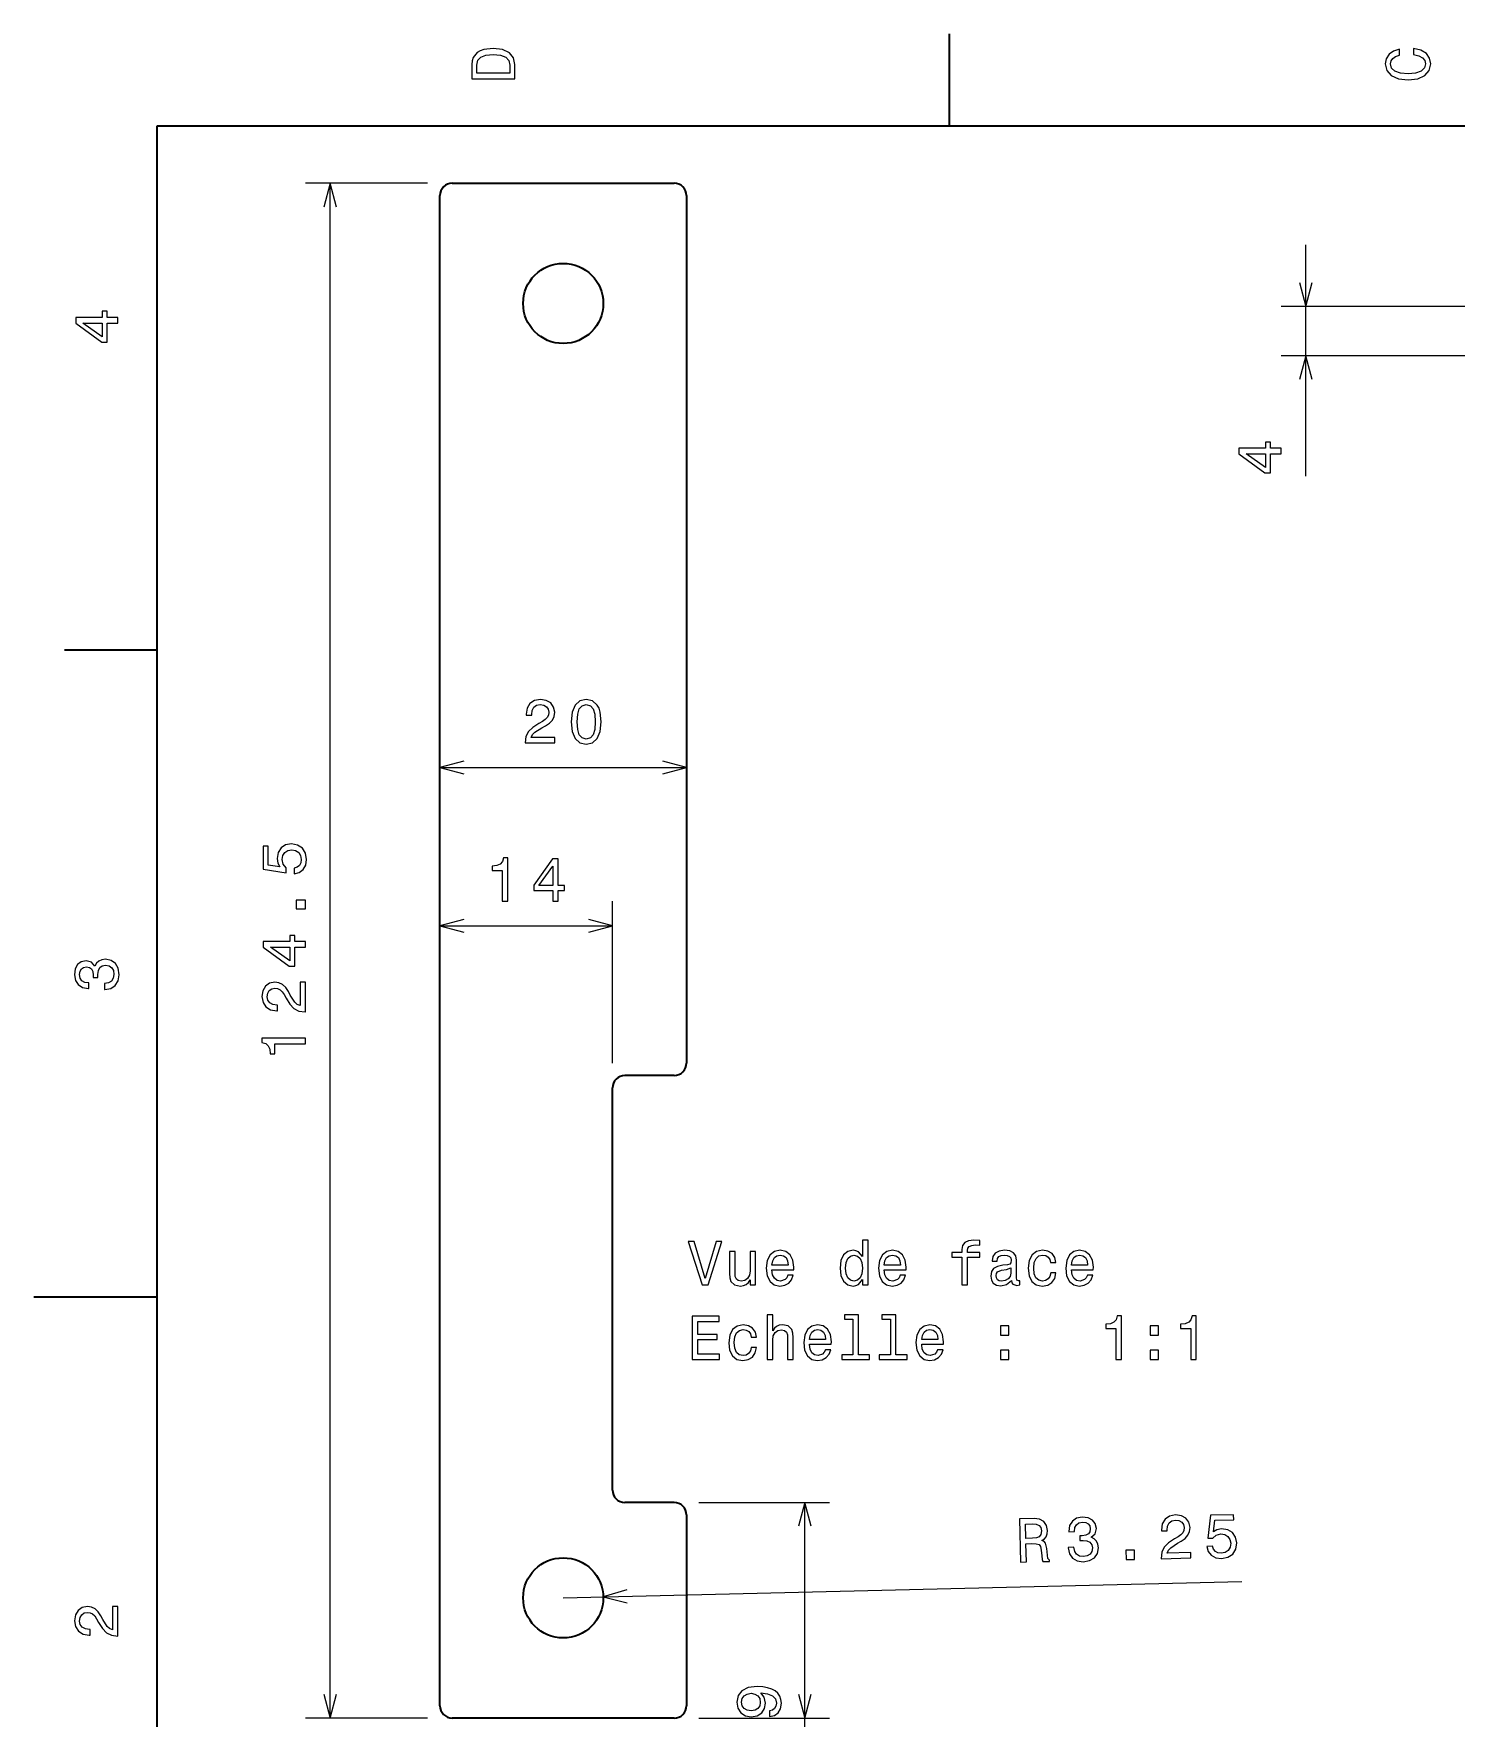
# Model space of a CAD drawing. Extents: x 0 to 297, y 0 to 210.
# Drawn here: x 0 to 115.4, y 70.9 to 207.5 of the extents above; entities that cross this region are included whole.
import ezdxf

# ---------------------------------------------------------------- set-up
doc = ezdxf.new("R2010")
doc.units = 0

msp = doc.modelspace()

# ---------------------------------------------------------------- linework, layer by layer
at = {"color": 7, "lineweight": 35, "ltscale": 0.1875}
for p, q in [((74.300003, 200), (74.300003, 207.5)), ((10, 157.5), (2.5, 157.5))]:
    msp.add_line(p, q, dxfattribs=at)
at = {"color": 7, "lineweight": 35}
for p, q in [((287, 200), (10, 200)), ((10, 200), (10, 10)), ((32.954124, 71.870773), (32.954124, 194.370773)), ((52.954124, 194.370773), (52.954124, 123.997772)), ((46.954124, 89.356773), (46.954124, 121.997772))]:
    msp.add_line(p, q, dxfattribs=at)
at = {"color": 7, "lineweight": 13, "ltscale": 0.247845}
for p, q in [((31.954124, 195.370773), (22.040339, 195.370773)), ((31.954124, 70.870773), (22.040339, 70.870773))]:
    msp.add_line(p, q, dxfattribs=at)
at = {"color": 7, "lineweight": 13}
for p, q in [((24.040339, 70.870773), (24.040339, 195.370773)), ((132.817474, 185.374619), (101.189659, 185.374619)), ((132.817474, 181.374619), (101.189659, 181.374619)), ((32.954124, 147.97171), (52.954124, 147.97171)), ((62.551071, 55.746384), (62.551071, 88.356773)), ((42.954124, 80.620773), (97.988098, 81.956818))]:
    msp.add_line(p, q, dxfattribs=at)
at = {"color": 7, "lineweight": 35, "ltscale": 0.45}
for p, q in [((33.954124, 195.370773), (51.954124, 195.370773)), ((51.954124, 70.870773), (33.954124, 70.870773))]:
    msp.add_line(p, q, dxfattribs=at)
at = {"color": 7, "lineweight": 13, "ltscale": 0.468827}
msp.add_line((103.189659, 171.621552), (103.189659, 190.374619), dxfattribs=at)
at = {"color": 7, "lineweight": 13, "ltscale": 0.328345}
msp.add_line((46.954124, 123.997772), (46.954124, 137.131577), dxfattribs=at)
at = {"color": 7, "lineweight": 13, "ltscale": 0.35}
msp.add_line((32.954124, 135.131577), (46.954124, 135.131577), dxfattribs=at)
at = {"color": 7, "lineweight": 35, "ltscale": 0.1}
for p, q in [((51.954124, 122.997772), (47.954124, 122.997772)), ((51.954124, 88.356773), (47.954124, 88.356773))]:
    msp.add_line(p, q, dxfattribs=at)
at = {"color": 7, "lineweight": 35, "ltscale": 0.25}
msp.add_line((10, 105), (0, 105), dxfattribs=at)
at = {"color": 7, "lineweight": 13, "ltscale": 0.264924}
for p, q in [((53.954124, 88.356773), (64.551071, 88.356773)), ((53.954124, 70.870773), (64.551071, 70.870773))]:
    msp.add_line(p, q, dxfattribs=at)
at = {"color": 7, "lineweight": 35, "ltscale": 0.38715}
msp.add_line((52.954124, 87.356773), (52.954124, 71.870773), dxfattribs=at)
at = {"color": 7, "lineweight": 13}
for points in [[(35.533215, 204.994965), (35.533215, 203.829971), (39.033215, 203.829971), (39.033215, 204.994965), (38.922264, 205.544678), (38.584366, 205.953171), (38.034657, 206.205338), (37.283215, 206.296112), (36.516644, 206.215424), (36.21405, 206.114563), (35.971977, 205.973343), (35.644165, 205.56485), (35.563473, 205.297562)], [(35.951801, 204.959656), (36.027451, 205.342941), (36.259438, 205.605194), (36.672985, 205.761536), (37.283215, 205.811966), (37.873272, 205.756485), (38.286816, 205.600143), (38.533936, 205.332855), (38.614628, 204.959656), (38.614628, 204.298996), (35.951801, 204.298996)], [(111.93206, 205.817017), (112.35569, 205.716141), (112.658287, 205.549713), (112.844887, 205.317734), (112.905403, 205.045395), (112.814629, 204.71759), (112.54229, 204.460388), (112.098488, 204.28891), (111.483215, 204.233429), (110.872986, 204.28891), (110.424141, 204.455338), (110.151802, 204.71254), (110.055984, 205.045395), (110.106415, 205.287476), (110.247627, 205.494247), (110.474571, 205.655624), (110.787247, 205.766571), (110.787247, 206.245682), (110.308144, 206.094391), (109.94503, 205.832138), (109.718086, 205.474075), (109.637398, 205.045395), (109.763474, 204.510818), (110.116501, 204.10231), (110.696472, 203.840057), (111.483215, 203.749283), (112.269958, 203.840057), (112.84993, 204.10231), (113.208, 204.510818), (113.329041, 205.045395), (113.233215, 205.51442), (112.965927, 205.892654), (112.527161, 206.159943), (111.93206, 206.301163)], [(6.833213, 184.02739), (6.833213, 184.481277), (5.965778, 184.481277), (5.965778, 184.98056), (5.56232, 184.98056), (5.56232, 184.481277), (3.408862, 184.481277), (3.408862, 184.022339), (5.521974, 182.489197), (5.965778, 182.489197), (5.965778, 184.02739)], [(5.56232, 182.912827), (3.993876, 184.02739), (5.56232, 184.02739)], [(101.189659, 173.416946), (101.189659, 173.870834), (100.32222, 173.870834), (100.32222, 174.370117), (99.918762, 174.370117), (99.918762, 173.870834), (97.765305, 173.870834), (97.765305, 173.411896), (99.878418, 171.878754), (100.32222, 171.878754), (100.32222, 173.416946)], [(99.918762, 172.302383), (98.350327, 173.416946), (99.918762, 173.416946)], [(39.855568, 149.97171), (42.261185, 149.97171), (42.261185, 150.405426), (40.35989, 150.405426), (40.465797, 150.642456), (40.647354, 150.839142), (41.20715, 151.197205), (41.5047, 151.348511), (41.837555, 151.565369), (42.074585, 151.817535), (42.210754, 152.115082), (42.261185, 152.452972), (42.175449, 152.876617), (41.938419, 153.209473), (41.575306, 153.42128), (41.106285, 153.496918), (40.622135, 153.411194), (40.253983, 153.174164), (40.016949, 152.795929), (39.936256, 152.296631), (39.936256, 152.226044), (40.395191, 152.226044), (40.395191, 152.266388), (40.440582, 152.609314), (40.576748, 152.861481), (40.793606, 153.022858), (41.08107, 153.078339), (41.373577, 153.027908), (41.590435, 152.901825), (41.731647, 152.705139), (41.782078, 152.458023), (41.746777, 152.226044), (41.650955, 152.029358), (41.489571, 151.85788), (41.26767, 151.706573), (40.970119, 151.545197), (40.475883, 151.232513), (40.127899, 150.899658), (39.921127, 150.496216), (39.855568, 149.986847)], [(43.60672, 151.681366), (43.682365, 150.889587), (43.919399, 150.324738), (44.297642, 149.981796), (44.822136, 149.87085), (45.341591, 149.981796), (45.71983, 150.324738), (45.95182, 150.889587), (46.032513, 151.681366), (45.95182, 152.468109), (45.855999, 152.780792), (45.71983, 153.037994), (45.341591, 153.380936), (44.822136, 153.496918), (44.297642, 153.380936), (43.919399, 153.032959), (43.682365, 152.468109)], [(44.090866, 151.681366), (44.131214, 152.291595), (44.257294, 152.730347), (44.484241, 152.987564), (44.822136, 153.078339), (45.154991, 152.987564), (45.381935, 152.730347), (45.508015, 152.291595), (45.548363, 151.681366), (45.508015, 151.066101), (45.381935, 150.627319), (45.154991, 150.370117), (44.822136, 150.284393), (44.484241, 150.370117), (44.257294, 150.627319), (44.131214, 151.066101)], [(21.127516, 139.342102), (21.541061, 139.453049), (21.863827, 139.700165), (22.065557, 140.063278), (22.141205, 140.527252), (22.050426, 141.036621), (21.803308, 141.435028), (21.409937, 141.687195), (20.905613, 141.78302), (20.436596, 141.697281), (20.068439, 141.4552), (19.831406, 141.076965), (19.74567, 140.587769), (19.80619, 140.209534), (19.972618, 139.917023), (19.029533, 140.058228), (19.029533, 141.59137), (18.61599, 141.59137), (18.61599, 139.720337), (20.471897, 139.442963), (20.471897, 139.84642), (20.234863, 140.138916), (20.149132, 140.512115), (20.204605, 140.8349), (20.36599, 141.082001), (20.613106, 141.238342), (20.930832, 141.293823), (21.248554, 141.238342), (21.495672, 141.076965), (21.652012, 140.829849), (21.707487, 140.512115), (21.672184, 140.244843), (21.55619, 140.038055), (21.374634, 139.886765), (21.127516, 139.811127)], [(37.995335, 137.131577), (38.454269, 137.131577), (38.454269, 140.656799), (38.111328, 140.656799), (38.020554, 140.349152), (37.838997, 140.14238), (37.561619, 140.021347), (37.178333, 139.981003), (37.178333, 139.622925), (37.995335, 139.622925)], [(42.099514, 137.131577), (42.553406, 137.131577), (42.553406, 137.999008), (43.052685, 137.999008), (43.052685, 138.402466), (42.553406, 138.402466), (42.553406, 140.555939), (42.094471, 140.555939), (40.561329, 138.44281), (40.561329, 137.999008), (42.099514, 137.999008)], [(40.984962, 138.402466), (42.099514, 139.970917), (42.099514, 138.402466)], [(22.04034, 136.50882), (22.04034, 137.204773), (21.2889, 137.204773), (21.2889, 136.50882)], [(22.04034, 133.398148), (22.04034, 133.852036), (21.172905, 133.852036), (21.172905, 134.351318), (20.769447, 134.351318), (20.769447, 133.852036), (18.61599, 133.852036), (18.61599, 133.393097), (20.729103, 131.85997), (21.172905, 131.85997), (21.172905, 133.398148)], [(20.769447, 132.2836), (19.201004, 133.398148), (20.769447, 133.398148)], [(5.73379, 129.979111), (5.769093, 129.979111), (6.253242, 130.059799), (6.616354, 130.296829), (6.848343, 130.670029), (6.934078, 131.164276), (6.848343, 131.688766), (6.626441, 132.082138), (6.273415, 132.334305), (5.819525, 132.425079), (5.521974, 132.384735), (5.279899, 132.273788), (5.0933, 132.092224), (4.957133, 131.850143), (4.684798, 132.177963), (4.251081, 132.293961), (3.857709, 132.218307), (3.560158, 132.00145), (3.373559, 131.648422), (3.307997, 131.164276), (3.388689, 130.710388), (3.610591, 130.362396), (3.963617, 130.135452), (4.432637, 130.059799), (4.46794, 130.059799), (4.46794, 130.508652), (4.145173, 130.548996), (3.913184, 130.680115), (3.771974, 130.891937), (3.721542, 131.189484), (3.761888, 131.451736), (3.867795, 131.643372), (4.039265, 131.759369), (4.271254, 131.804764), (4.518372, 131.759369), (4.684798, 131.638336), (4.785663, 131.426514), (4.815922, 131.139053), (4.810879, 130.942368), (5.209294, 130.942368), (5.199208, 131.189484), (5.244596, 131.507217), (5.365634, 131.744247), (5.56232, 131.885452), (5.819525, 131.935883), (6.112032, 131.880417), (6.328891, 131.734161), (6.465058, 131.502167), (6.510447, 131.194534), (6.460014, 130.876801), (6.308718, 130.644821), (6.066643, 130.498566), (5.73379, 130.443085)], [(22.04034, 128.154205), (22.04034, 130.559814), (21.606623, 130.559814), (21.606623, 128.658524), (21.369591, 128.764435), (21.172905, 128.945984), (20.814835, 129.505783), (20.66354, 129.803345), (20.446682, 130.136185), (20.194519, 130.37323), (19.896969, 130.509384), (19.559071, 130.559814), (19.135441, 130.474091), (18.802589, 130.237061), (18.590775, 129.873947), (18.515125, 129.404922), (18.600861, 128.920776), (18.837891, 128.552612), (19.216133, 128.315582), (19.715412, 128.234894), (19.786018, 128.234894), (19.786018, 128.693832), (19.74567, 128.693832), (19.402733, 128.739212), (19.15057, 128.875381), (18.989189, 129.092239), (18.933712, 129.3797), (18.984146, 129.672211), (19.110226, 129.889069), (19.306911, 130.030273), (19.554028, 130.080719), (19.786018, 130.04541), (19.982704, 129.949585), (20.154175, 129.788208), (20.30547, 129.566299), (20.466854, 129.268753), (20.779533, 128.774521), (21.112387, 128.426544), (21.515844, 128.219757), (22.025211, 128.154205)], [(22.04034, 125.557953), (22.04034, 126.016876), (18.515125, 126.016876), (18.515125, 125.673943), (18.822762, 125.58316), (19.029533, 125.401611), (19.15057, 125.124229), (19.190918, 124.740944), (19.548985, 124.740944), (19.548985, 125.557953)], [(55.349659, 109.519188), (54.472137, 106.538643), (53.569397, 109.519188), (53.09029, 109.519188), (54.219975, 106.014145), (54.724297, 106.014145), (55.828766, 109.519188)], [(67.236542, 106.432732), (67.236542, 106.014145), (67.680351, 106.014145), (67.680351, 109.635185), (67.241592, 109.635185), (67.241592, 108.308815), (66.903694, 108.692101), (66.696922, 108.782875), (66.459885, 108.818176), (66.031212, 108.717316), (65.698364, 108.434891), (65.481506, 107.981003), (65.405853, 107.370773), (65.481506, 106.760544), (65.698364, 106.301605), (66.031212, 106.014145), (66.459885, 105.918327), (66.696922, 105.953629), (66.908737, 106.044403)], [(75.295624, 108.253342), (75.295624, 106.014145), (75.739426, 106.014145), (75.739426, 108.253342), (76.748077, 108.253342), (76.748077, 108.631577), (75.739426, 108.631577), (75.739426, 108.798004), (75.774734, 108.999733), (75.890724, 109.135902), (76.08741, 109.216591), (76.369835, 109.246857), (76.748077, 109.226685), (76.748077, 109.60997), (76.268967, 109.635185), (75.835251, 109.58979), (75.532654, 109.453629), (75.351105, 109.216591), (75.295624, 108.8787), (75.295624, 108.631577), (74.483665, 108.631577), (74.483665, 108.253342)], [(58.552109, 108.722359), (58.108303, 108.722359), (58.108303, 107.158958), (58.057869, 106.795845), (57.911617, 106.5336), (57.684673, 106.372215), (57.387123, 106.321785), (57.150089, 106.362129), (56.998795, 106.483162), (56.913059, 106.689934), (56.892887, 106.982445), (56.892887, 108.722359), (56.449081, 108.722359), (56.449081, 106.942101), (56.464211, 106.58403), (56.560032, 106.286476), (56.852539, 106.014145), (57.32156, 105.918327), (57.573723, 105.953629), (57.790581, 106.044403), (57.97718, 106.200745), (58.128475, 106.427689), (58.128475, 106.014145), (58.552109, 106.014145)], [(59.888561, 107.239647), (61.66378, 107.239647), (61.668823, 107.446419), (61.588131, 108.02639), (61.366226, 108.460114), (61.013203, 108.722359), (60.544182, 108.818176), (60.085247, 108.717316), (59.732224, 108.434891), (59.505276, 107.97596), (59.424587, 107.370773), (59.500233, 106.750458), (59.72718, 106.296562), (60.075161, 106.014145), (60.529053, 105.918327), (60.922424, 105.983887), (61.24519, 106.155357), (61.482224, 106.427689), (61.618389, 106.790802), (61.17963, 106.790802), (61.088852, 106.589073), (60.957726, 106.437775), (60.584526, 106.316742), (60.297066, 106.372215), (60.080204, 106.548729), (59.938995, 106.836189), (59.888561, 107.224518)], [(59.888561, 107.612846), (59.944038, 107.960831), (60.080204, 108.218033), (60.28698, 108.374374), (60.559311, 108.429848), (60.826603, 108.374374), (61.033375, 108.218033), (61.159454, 107.960831), (61.204845, 107.612846)], [(66.535538, 108.419762), (66.828041, 108.349159), (67.049942, 108.152473), (67.181068, 107.824661), (67.231506, 107.370773), (67.181068, 106.911842), (67.049942, 106.58403), (66.828041, 106.382301), (66.535538, 106.316742), (66.258163, 106.382301), (66.046341, 106.58403), (65.905136, 106.916885), (65.859741, 107.370773), (65.905136, 107.819618), (66.046341, 108.14743), (66.258163, 108.349159)], [(68.996628, 107.239647), (70.771851, 107.239647), (70.776894, 107.446419), (70.696198, 108.02639), (70.474297, 108.460114), (70.121269, 108.722359), (69.652252, 108.818176), (69.193314, 108.717316), (68.840294, 108.434891), (68.61335, 107.97596), (68.532654, 107.370773), (68.608307, 106.750458), (68.835251, 106.296562), (69.183228, 106.014145), (69.637123, 105.918327), (70.030495, 105.983887), (70.353256, 106.155357), (70.590294, 106.427689), (70.726456, 106.790802), (70.287697, 106.790802), (70.196922, 106.589073), (70.065796, 106.437775), (69.692596, 106.316742), (69.405136, 106.372215), (69.188278, 106.548729), (69.047066, 106.836189), (68.996628, 107.224518)], [(68.996628, 107.612846), (69.052109, 107.960831), (69.188278, 108.218033), (69.39505, 108.374374), (69.667381, 108.429848), (69.934677, 108.374374), (70.141449, 108.218033), (70.267525, 107.960831), (70.312912, 107.612846)], [(79.325165, 106.367172), (79.325165, 106.352043), (79.35038, 106.180573), (79.426025, 106.059532), (79.743752, 105.963715), (79.990868, 106.004059), (79.990868, 106.347), (79.884964, 106.331871), (79.743752, 106.39743), (79.718536, 106.599159), (79.718536, 108.001175), (79.65802, 108.359245), (79.481506, 108.611404), (79.173866, 108.762703), (78.74015, 108.818176), (78.316513, 108.75766), (78.003838, 108.586189), (77.807152, 108.318901), (77.741592, 107.965874), (77.741592, 107.935616), (78.139999, 107.935616), (78.175308, 108.14743), (78.286255, 108.298729), (78.467812, 108.389503), (78.725021, 108.424805), (78.972137, 108.39959), (79.148651, 108.323944), (79.254555, 108.192818), (79.289856, 108.011261), (79.269684, 107.799446), (79.188995, 107.693542), (78.987267, 107.643105), (78.609024, 107.60276), (78.175308, 107.511986), (77.867668, 107.350601), (77.686111, 107.098442), (77.630638, 106.725243), (77.681068, 106.392387), (77.83741, 106.145271), (78.089569, 105.98893), (78.437553, 105.933456), (78.90657, 106.03936)], [(82.47718, 107.824661), (82.915939, 107.824661), (82.825165, 108.228119), (82.608307, 108.545845), (82.270409, 108.742531), (81.83165, 108.818176), (81.347496, 108.717316), (80.97934, 108.434891), (80.747353, 107.97596), (80.666656, 107.360687), (80.74231, 106.750458), (80.969254, 106.296562), (81.327324, 106.014145), (81.816513, 105.918327), (82.250237, 105.993973), (82.588135, 106.205788), (82.820114, 106.538643), (82.920982, 106.982445), (82.497353, 106.982445), (82.421707, 106.700027), (82.280495, 106.488205), (82.078766, 106.357086), (81.83165, 106.316742), (81.52401, 106.382301), (81.302109, 106.58403), (81.165939, 106.911842), (81.120552, 107.375816), (81.165939, 107.829704), (81.307152, 108.157516), (81.534096, 108.359245), (81.83165, 108.429848), (82.093895, 108.38446), (82.290581, 108.268471), (82.421707, 108.076828)], [(84.176743, 107.239647), (85.951965, 107.239647), (85.957001, 107.446419), (85.876312, 108.02639), (85.654411, 108.460114), (85.301384, 108.722359), (84.832367, 108.818176), (84.373428, 108.717316), (84.020409, 108.434891), (83.793457, 107.97596), (83.712769, 107.370773), (83.788422, 106.750458), (84.015366, 106.296562), (84.363342, 106.014145), (84.817238, 105.918327), (85.210609, 105.983887), (85.533371, 106.155357), (85.770401, 106.427689), (85.90657, 106.790802), (85.467812, 106.790802), (85.377029, 106.589073), (85.245911, 106.437775), (84.872711, 106.316742), (84.585251, 106.372215), (84.368393, 106.548729), (84.22718, 106.836189), (84.176743, 107.224518)], [(84.176743, 107.612846), (84.232224, 107.960831), (84.368393, 108.218033), (84.575165, 108.374374), (84.847496, 108.429848), (85.114792, 108.374374), (85.321564, 108.218033), (85.447639, 107.960831), (85.493027, 107.612846)], [(79.274734, 106.962273), (79.214211, 106.700027), (79.052826, 106.498291), (78.810753, 106.367172), (78.513199, 106.321785), (78.321564, 106.347), (78.185394, 106.427689), (78.099655, 106.568901), (78.07444, 106.765587), (78.09462, 106.942101), (78.175308, 107.068176), (78.498077, 107.209389), (78.90657, 107.269905), (79.274734, 107.390945)], [(53.413059, 99.967316), (55.63208, 99.967316), (55.63208, 100.390945), (53.877037, 100.390945), (53.877037, 101.576103), (55.440437, 101.576103), (55.440437, 101.99469), (53.877037, 101.99469), (53.877037, 103.043686), (55.591732, 103.043686), (55.591732, 103.467316), (53.413059, 103.467316)], [(58.188995, 101.777832), (58.627754, 101.777832), (58.53698, 102.18129), (58.320118, 102.499016), (57.982224, 102.695702), (57.543461, 102.771347), (57.059311, 102.670486), (56.691154, 102.388062), (56.459167, 101.929131), (56.378475, 101.313858), (56.454124, 100.703629), (56.681068, 100.249733), (57.039139, 99.967316), (57.528332, 99.871498), (57.962051, 99.947144), (58.299946, 100.158958), (58.531933, 100.491814), (58.632797, 100.935616), (58.209167, 100.935616), (58.133518, 100.653198), (57.99231, 100.441376), (57.790581, 100.310257), (57.543461, 100.269913), (57.235825, 100.335472), (57.013924, 100.537201), (56.877754, 100.865013), (56.832367, 101.328987), (56.877754, 101.782875), (57.018967, 102.110687), (57.245911, 102.312416), (57.543461, 102.383018), (57.80571, 102.337631), (58.002396, 102.221642), (58.133518, 102.029999)], [(59.500233, 99.967316), (59.944038, 99.967316), (59.944038, 101.530716), (59.989426, 101.888786), (60.135681, 102.151031), (60.362625, 102.312416), (60.665218, 102.372932), (60.907295, 102.322502), (61.058594, 102.186333), (61.134239, 101.959389), (61.159454, 101.656799), (61.159454, 99.967316), (61.60326, 99.967316), (61.60326, 101.747574), (61.583088, 102.105644), (61.49231, 102.403198), (61.194759, 102.675529), (60.730782, 102.771347), (60.478622, 102.736046), (60.261761, 102.640228), (60.080204, 102.48893), (59.944038, 102.282158), (59.944038, 103.588356), (59.500233, 103.588356)], [(62.924583, 101.192818), (64.699799, 101.192818), (64.704849, 101.39959), (64.624153, 101.979561), (64.402252, 102.413284), (64.049225, 102.675529), (63.580204, 102.771347), (63.121273, 102.670486), (62.768246, 102.388062), (62.541302, 101.929131), (62.460609, 101.323944), (62.536259, 100.703629), (62.763203, 100.249733), (63.111183, 99.967316), (63.565075, 99.871498), (63.958447, 99.937057), (64.281212, 100.108528), (64.51825, 100.380859), (64.654411, 100.743973), (64.215652, 100.743973), (64.124878, 100.542244), (63.993752, 100.390945), (63.620552, 100.269913), (63.333088, 100.325386), (63.116226, 100.5019), (62.975018, 100.78936), (62.924583, 101.177689)], [(66.454849, 103.215157), (66.454849, 100.340515), (65.542023, 100.340515), (65.542023, 99.967316), (67.806427, 99.967316), (67.806427, 100.340515), (66.898651, 100.340515), (66.898651, 103.588356), (65.758881, 103.588356), (65.758881, 103.215157)], [(69.490868, 103.215157), (69.490868, 100.340515), (68.578041, 100.340515), (68.578041, 99.967316), (70.842453, 99.967316), (70.842453, 100.340515), (69.934677, 100.340515), (69.934677, 103.588356), (68.794907, 103.588356), (68.794907, 103.215157)], [(72.032654, 101.192818), (73.807869, 101.192818), (73.812912, 101.39959), (73.732224, 101.979561), (73.510323, 102.413284), (73.157295, 102.675529), (72.688278, 102.771347), (72.22934, 102.670486), (71.876312, 102.388062), (71.649368, 101.929131), (71.56868, 101.323944), (71.644325, 100.703629), (71.871269, 100.249733), (72.219254, 99.967316), (72.673141, 99.871498), (73.066513, 99.937057), (73.389282, 100.108528), (73.626312, 100.380859), (73.762482, 100.743973), (73.323723, 100.743973), (73.232941, 100.542244), (73.101822, 100.390945), (72.728622, 100.269913), (72.441154, 100.325386), (72.224297, 100.5019), (72.083084, 100.78936), (72.032654, 101.177689)], [(78.412338, 101.924088), (79.108307, 101.924088), (79.108307, 102.675529), (78.412338, 102.675529)], [(87.777611, 99.967316), (88.236542, 99.967316), (88.236542, 103.492531), (87.8936, 103.492531), (87.802826, 103.184898), (87.621269, 102.978119), (87.343887, 102.857086), (86.960602, 102.816742), (86.960602, 102.458672), (87.777611, 102.458672)], [(90.556427, 101.924088), (91.252396, 101.924088), (91.252396, 102.675529), (90.556427, 102.675529)], [(93.849655, 99.967316), (94.308586, 99.967316), (94.308586, 103.492531), (93.965652, 103.492531), (93.87487, 103.184898), (93.693314, 102.978119), (93.415939, 102.857086), (93.032654, 102.816742), (93.032654, 102.458672), (93.849655, 102.458672)], [(62.924583, 101.566017), (62.980061, 101.914001), (63.116226, 102.171204), (63.323002, 102.327545), (63.595337, 102.383018), (63.862625, 102.327545), (64.069397, 102.171204), (64.19548, 101.914001), (64.240868, 101.566017)], [(72.032654, 101.566017), (72.088135, 101.914001), (72.224297, 102.171204), (72.431068, 102.327545), (72.703407, 102.383018), (72.970695, 102.327545), (73.177467, 102.171204), (73.303551, 101.914001), (73.348938, 101.566017)], [(78.412338, 99.967316), (79.108307, 99.967316), (79.108307, 100.718758), (78.412338, 100.718758)], [(90.556427, 99.967316), (91.252396, 99.967316), (91.252396, 100.718758), (90.556427, 100.718758)], [(80.058083, 83.522125), (80.526962, 83.533508), (80.491104, 85.010742), (80.97007, 85.022369), (81.323357, 85.015808), (81.546906, 84.950607), (81.671951, 84.78717), (81.729584, 84.490929), (81.765808, 84.037788), (81.803284, 83.741058), (81.868073, 83.566071), (82.397453, 83.578918), (82.395126, 83.674713), (82.275742, 83.813065), (82.229042, 84.074257), (82.180038, 84.638077), (82.084167, 85.054459), (81.965027, 85.182732), (81.781204, 85.274117), (81.979813, 85.405052), (82.116699, 85.584946), (82.202057, 85.808983), (82.225822, 86.076927), (82.144958, 86.498718), (81.935577, 86.811455), (81.598175, 86.994965), (81.142822, 87.049492), (79.973137, 87.021095)], [(81.022141, 86.61776), (81.330421, 86.594978), (81.549545, 86.504448), (81.689957, 86.331291), (81.742065, 86.055099), (81.698746, 85.761452), (81.566902, 85.581688), (81.337181, 85.485306), (81.020164, 85.452385), (80.480698, 85.439285), (80.452423, 86.603928)], [(83.920029, 84.71563), (83.920883, 84.680336), (84.013298, 84.198288), (84.259079, 83.841034), (84.637794, 83.618172), (85.133965, 83.544456), (85.656227, 83.642899), (86.044098, 83.874283), (86.287613, 84.233322), (86.367355, 84.689285), (86.319794, 84.985764), (86.203003, 85.225075), (86.016968, 85.407211), (85.771667, 85.537468), (86.092766, 85.817673), (86.198196, 86.254082), (86.113029, 86.6455), (85.889008, 86.937698), (85.531555, 87.115677), (85.045959, 87.169472), (84.594162, 87.077789), (84.251671, 86.847504), (84.033356, 86.489075), (83.969116, 86.018356), (83.969971, 85.983063), (84.418686, 85.993958), (84.451187, 86.317612), (84.576645, 86.552711), (84.784973, 86.69902), (85.081207, 86.75666), (85.34436, 86.722687), (85.538513, 86.621468), (85.65863, 86.452858), (85.709641, 86.222046), (85.670265, 85.973892), (85.553299, 85.804581), (85.343994, 85.698608), (85.05735, 85.661377), (84.860596, 85.661644), (84.87027, 85.263351), (85.117065, 85.279427), (85.435806, 85.24176), (85.675705, 85.126518), (85.82164, 84.933311), (85.878304, 84.677406), (85.829941, 84.383644), (85.688995, 84.1633), (85.460381, 84.021538), (85.153931, 83.968697), (84.835083, 84.011406), (84.599487, 84.157028), (84.447403, 84.395477), (84.383865, 84.726891)], [(91.456894, 83.798851), (93.861801, 83.857239), (93.851273, 84.290825), (91.950539, 84.244682), (92.050659, 84.484215), (92.227386, 84.685249), (92.778336, 85.056793), (93.072128, 85.215271), (93.399612, 85.440147), (93.630463, 85.697983), (93.759369, 85.998749), (93.801582, 86.337769), (93.705589, 86.759201), (93.460548, 87.086197), (93.092407, 87.289139), (92.621689, 87.353386), (92.139755, 87.25592), (91.777466, 87.010025), (91.549683, 86.626144), (91.481133, 86.125053), (91.482849, 86.054466), (91.941643, 86.065605), (91.940666, 86.105942), (91.977722, 86.449883), (92.107727, 86.705276), (92.320602, 86.871872), (92.606636, 86.934311), (92.900284, 86.890991), (93.120132, 86.77021), (93.266083, 86.577011), (93.322495, 86.331184), (93.292831, 86.098412), (93.201813, 85.89946), (93.044632, 85.724121), (92.826477, 85.567482), (92.532928, 85.398926), (92.046425, 85.074341), (91.706619, 84.733139), (91.509705, 84.324783), (91.456528, 83.81398)], [(95.14949, 84.80159), (95.270447, 84.390862), (95.52533, 84.074188), (95.893227, 83.881325), (96.358902, 83.816963), (96.865921, 83.920074), (97.258217, 84.176788), (97.500755, 84.576164), (97.584305, 85.082664), (97.487213, 85.549469), (97.236282, 85.911636), (96.852394, 86.13942), (96.361267, 86.213257), (95.984604, 86.143578), (95.696228, 85.9701), (95.814499, 86.916336), (97.347191, 86.953545), (97.337158, 87.366966), (95.466675, 87.321556), (95.234421, 85.459465), (95.637756, 85.469254), (95.924423, 85.713318), (96.295433, 85.808083), (96.619446, 85.76046), (96.870407, 85.605118), (97.0327, 85.36187), (97.095871, 85.045586), (97.048126, 84.726608), (96.892792, 84.475647), (96.649536, 84.313354), (96.333252, 84.250183), (96.065186, 84.278992), (95.855652, 84.389931), (95.699997, 84.567764), (95.618378, 84.812973)], [(88.604271, 83.729599), (89.300034, 83.74649), (89.281792, 84.497711), (88.586029, 84.48082)], [(6.833213, 77.519447), (6.833213, 79.925072), (6.399496, 79.925072), (6.399496, 78.023773), (6.162464, 78.129684), (5.965778, 78.311241), (5.607709, 78.871033), (5.456412, 79.168587), (5.239553, 79.501442), (4.987392, 79.738472), (4.689842, 79.874641), (4.351945, 79.925072), (3.928314, 79.839333), (3.595461, 79.602303), (3.383646, 79.239189), (3.307997, 78.770172), (3.393732, 78.286018), (3.630764, 77.91787), (4.009006, 77.680832), (4.508286, 77.600143), (4.578891, 77.600143), (4.578891, 78.059074), (4.538545, 78.059074), (4.195605, 78.104462), (3.943444, 78.240631), (3.782061, 78.457489), (3.726585, 78.744957), (3.777017, 79.03746), (3.903098, 79.254318), (4.099784, 79.395531), (4.346902, 79.445961), (4.578891, 79.41066), (4.775577, 79.314842), (4.947046, 79.153458), (5.098343, 78.931557), (5.259727, 78.634003), (5.572406, 78.139771), (5.90526, 77.791786), (6.308718, 77.585014), (6.818084, 77.519447)], [(59.683636, 70.998116), (60.08205, 71.073761), (60.389687, 71.290619), (60.581329, 71.63356), (60.651936, 72.087448), (60.616631, 72.385002), (60.525856, 72.65229), (60.369514, 72.879234), (60.147614, 73.070877), (59.870235, 73.222176), (59.527294, 73.33313), (59.133923, 73.398689), (58.680031, 73.423904), (57.968937, 73.338173), (57.449486, 73.091049), (57.136806, 72.697678), (57.025856, 72.158058), (57.116631, 71.663818), (57.358707, 71.290619), (57.731907, 71.048546), (58.200928, 70.96785), (58.685074, 71.048546), (59.05323, 71.285576), (59.285221, 71.638603), (59.36087, 72.087448), (59.265045, 72.561516), (58.972542, 72.919586), (59.532337, 72.83889), (59.930752, 72.677505), (60.167786, 72.430389), (60.243435, 72.092491), (60.20813, 71.830246), (60.097179, 71.638603), (59.920666, 71.51252), (59.683636, 71.46209)], [(58.195885, 71.457047), (57.883202, 71.507477), (57.636086, 71.648689), (57.479744, 71.87059), (57.424271, 72.158058), (57.479744, 72.455605), (57.636086, 72.682549), (57.878159, 72.823761), (58.190842, 72.879234), (58.508564, 72.823761), (58.745594, 72.682549), (58.89185, 72.450562), (58.94228, 72.142929), (58.89185, 71.865547), (58.745594, 71.648689), (58.513607, 71.507477)]]:
    msp.add_lwpolyline(points, close=True, dxfattribs=at)
for points in [[(24.557978, 193.438919), (24.040339, 195.370773), (23.522701, 193.438919)], [(102.67202, 187.306473), (103.189659, 185.374619), (103.707298, 187.306473)], [(103.707298, 179.442764), (103.189659, 181.374619), (102.67202, 179.442764)], [(34.885979, 148.489349), (32.954124, 147.97171), (34.885979, 147.454071)], [(51.022274, 147.454071), (52.954124, 147.97171), (51.022274, 148.489349)], [(34.885979, 135.649216), (32.954124, 135.131577), (34.885979, 134.613937)], [(45.022274, 134.613937), (46.954124, 135.131577), (45.022274, 135.649216)], [(63.068707, 86.424919), (62.551071, 88.356773), (62.033432, 86.424919)], [(48.121887, 81.264023), (46.203167, 80.699646), (48.147011, 80.22905)], [(23.522701, 72.802628), (24.040339, 70.870773), (24.557978, 72.802628)], [(62.033432, 72.802628), (62.551071, 70.870773), (63.068707, 72.802628)]]:
    msp.add_lwpolyline(points, dxfattribs=at)
at = {"color": 7, "lineweight": 35}
for centre in [(42.954124, 185.620773), (42.954124, 80.620773)]:
    msp.add_circle(centre, 3.25, dxfattribs=at)
for centre, start, end in [((33.954124, 194.370773), 90.000003, 180.000005), ((51.954124, 194.370773), 0, 90.000003), ((47.954124, 121.997772), 90.000003, 180.000005), ((51.954124, 123.997772), 269.999997, 360), ((47.954124, 89.356773), 180.000005, 269.999997), ((51.954124, 87.356773), 0, 90.000003), ((33.954124, 71.870773), 180.000005, 269.999997), ((51.954124, 71.870773), 269.999997, 360)]:
    msp.add_arc(centre, 1, start, end, dxfattribs=at)

doc.saveas('drawing.dxf')
